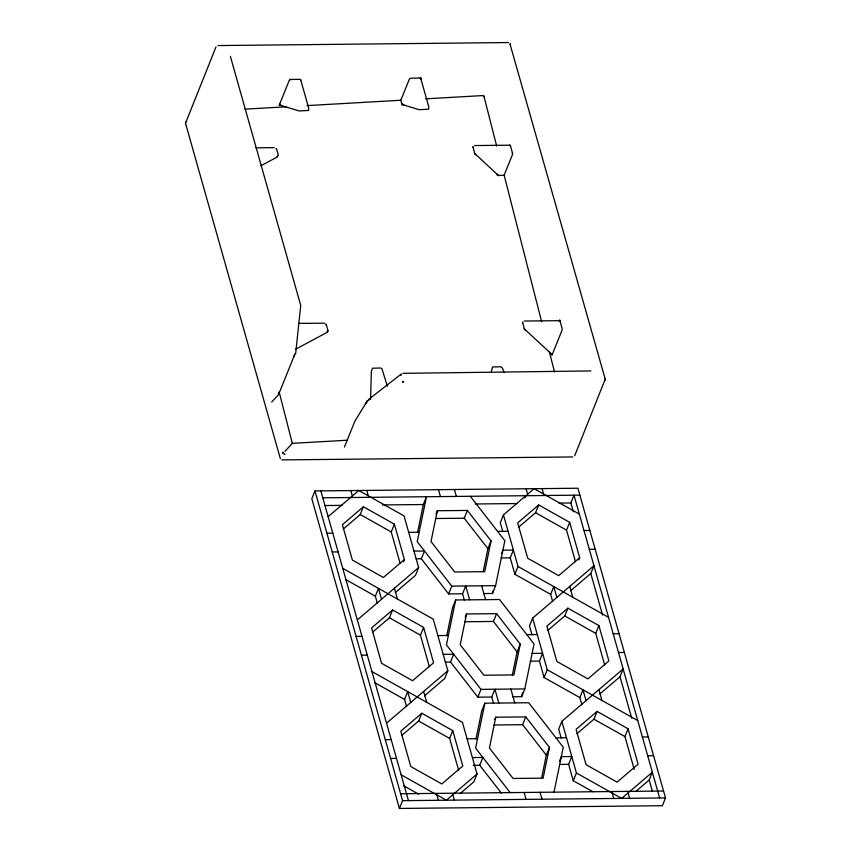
<?xml version="1.0" encoding="UTF-8"?>
<svg xmlns="http://www.w3.org/2000/svg" width="851" height="851" viewBox="0 0 851 851"><rect width="100%" height="100%" fill="white"/><g stroke="black" fill="none" stroke-linecap="round" stroke-linejoin="round"><path stroke-width="1.28" d="M279.085 391.928L278.458 394.726L271.714 402.012M370.61 399.204L371.334 371.632L372.483 368.238L380.705 367.994L381.886 368.621L387.375 386.269M491.378 371.419L492.569 366.994L500.952 366.76L502.601 368.355L503.866 372.27M417.586 532.418L423.341 504.526L426.479 496.729L417.213 541.661L451.775 586.137L495.59 585.679L504.866 540.757L470.305 496.282M437.361 510.738L431.01 541.523L454.689 571.989L484.708 571.681L491.059 540.896L467.39 510.43L437.361 510.738L436.02 514.078M446.786 635.644L452.53 607.763L455.679 599.966L499.505 599.519L534.066 643.994L524.79 688.916L521.652 696.703L512.77 696.799M455.679 599.966L446.413 644.898L480.975 689.374L524.79 688.916M466.561 613.975L460.21 644.76L483.889 675.226L513.908 674.917L520.259 644.133L496.59 613.667L466.561 613.975L465.22 617.315M483.155 571.776L487.921 548.682L491.059 540.896M483.57 593.562L492.452 593.477L492.974 590.934M475.986 738.881L481.73 710.989L484.879 703.203L528.705 702.745L563.266 747.221L553.99 792.153M484.879 703.203L475.613 748.135L510.164 792.611M495.761 717.212L489.41 747.986L513.089 778.463L543.108 778.144L549.459 747.369L525.79 716.904L495.761 717.212L494.867 719.435M512.355 675.003L517.121 651.919L520.259 644.133M521.652 696.703L522.429 692.905M541.555 778.24L546.31 755.156L549.459 747.369M216.026 46.826L185.497 123.257L280.33 458.593M230.355 56.283L300.733 305.466L295.605 353.91M574.723 455.689L605.231 379.174L509.94 43.784M605.146 380.397L605.178 378.95M281.085 105.375L279.149 105.396L289.117 80.728A2.053 1.213 -15.8 0 1 291.053 79.462L299.329 79.324A2.053 1.213 -15.8 0 1 300.807 80.271M185.603 122.129L185.571 123.576M551.895 355.367L561.862 330.699A2.053 0.691 89.4 0 0 561.937 327.805L559.681 319.827M278.756 394.098L294.499 355.08A28.54 25.253 -43.2 0 0 295.084 353.452M404.034 104.992L402.034 104.992L400.821 100.248L409.214 79.483A2.053 1.213 -15.8 0 1 411.671 78.164L421.362 78.058M314.966 490.953L311.817 498.739L399.417 808.45L662.365 805.727L665.514 797.93L577.914 488.229L314.966 490.953L402.566 800.663L399.417 808.45M343.24 529.077L360.239 514.547L363.388 506.76L394.385 524.163L404.395 559.533L403.491 561.756M541.661 321.763L504.143 175.21L512.228 155.212A2.053 0.691 89.4 0 0 512.398 152.776L510.494 145.936A2.053 0.691 89.4 0 0 509.515 145.638M400.172 563.532L391.237 531.96L394.385 524.163M377.387 603.412L375.344 596.189L378.482 588.403L381.556 599.232M372.44 632.314L389.439 617.783L392.588 609.986L423.585 627.4L433.595 662.769L412.586 680.715L381.588 663.301L371.589 627.942L392.588 609.986M469.624 599.827L465.71 585.988L462.572 593.785L448.626 593.924L421.319 558.788L424.468 551.001L414.001 551.108M328.135 516.706L358.792 490.495L404.044 515.919L418.639 567.532L415.49 575.319L395.311 592.573M487.921 548.682L464.242 518.216L467.39 510.43M429.372 666.769L420.437 635.186L423.585 627.4M406.587 706.649L404.544 699.426L407.682 691.64L410.756 702.469M448.626 593.924L451.775 586.137M401.64 735.551L418.639 721.02L421.788 713.223L452.785 730.637L462.784 765.996L441.786 783.952L410.788 766.538L400.789 731.179L421.788 713.223M579.34 514.1L534.088 488.676L503.441 514.887L500.292 522.674L502.792 531.513M498.824 703.064L494.91 689.225L491.772 697.022L477.826 697.16L450.519 662.025L453.668 654.238L443.201 654.345M342.73 568.319L433.244 619.145L447.839 670.769L444.69 678.555L424.511 695.81M501.569 553.522L502.92 550.182L513.387 550.076L510.249 557.862L514.887 574.287L550.64 594.37L552.682 601.593M524.982 497.931L525.875 495.707M492.452 593.477L495.59 585.679M518.536 527.258L535.545 512.727L538.694 504.941L569.691 522.344L579.691 557.713L578.797 559.937M517.121 651.919L493.442 621.453L496.59 613.667M514.887 574.287L518.036 566.5L503.441 514.887M458.572 769.995L449.636 738.423L452.785 730.637M477.826 697.16L480.975 689.374M573.351 511.813L570.851 502.994L574 495.208L659.642 797.993M575.478 561.713L566.543 530.141L569.691 522.344M570.617 590.754L590.796 573.5L593.945 565.713L532.641 618.124L529.492 625.91L531.992 634.75M501.399 793.164L479.719 765.262L482.868 757.475L472.401 757.581M371.93 671.556L462.444 722.382L477.039 774.006L473.89 781.792L460.231 793.472M550.64 594.37L553.788 586.584L556.852 597.423M581.882 704.83L579.839 697.607L544.087 677.524L539.438 661.099L542.587 653.313L532.12 653.419M547.736 630.495L564.745 615.964L567.883 608.167L598.891 625.581L608.89 660.95L587.892 678.896L556.894 661.482L546.885 626.123L567.883 608.167M546.31 755.156L522.642 724.69L525.79 716.904M544.087 677.524L547.236 669.737L532.641 618.124M604.678 664.95L595.743 633.378L598.891 625.581M599.817 693.99L619.996 676.736L623.145 668.95L561.83 721.35L558.692 729.147L561.192 737.987M579.839 697.607L582.988 689.821L586.052 700.65M559.522 761.113L561.32 756.656L571.787 756.55L568.638 764.336L573.287 780.761L592.711 791.664M576.935 733.732L593.945 719.201L597.083 711.404L628.091 728.818L638.09 764.177L617.092 782.133L586.084 764.719L576.084 729.36L597.083 711.404M573.287 780.761L576.435 772.974L561.83 721.35M634.229 769.442L624.942 736.604L628.091 728.818M635.537 791.653L649.196 779.973L652.345 772.187L621.687 798.387L576.435 772.974M293.872 356.516L294.499 355.08M366.59 402.608L365.632 403.831L367.558 400.513L354.963 421.022L344.421 447.083M590.817 370.94L402.874 373.334M552.427 353.952L551.767 354.324L524.269 328.837L525.195 330.284M284.883 451.434L292.319 443.36L347.442 440.201M276.128 149.329L276.171 148.702M277.937 155.712L277.256 156.85L277.394 156.052M325.763 324.816L325.561 324.125M363.388 506.76L342.389 524.705L352.388 560.064L383.386 577.478L404.395 559.533M357.335 619.943L418.639 567.532M538.694 504.941L517.685 522.886L527.694 558.245L558.692 575.659L579.691 557.713M386.535 723.169L447.839 670.769M477.039 774.006L446.392 800.206L401.129 774.793M368.44 399.555L401.108 374.174M367.238 401.14L370.111 398.981M260.895 165.764L276.905 157.18M295.659 349.208L326.539 332.667M504.143 175.21L497.516 175.583L496.995 173.934M244.96 109.162L285.904 106.822M307.041 105.609L400.821 100.248M425.702 98.833L481.772 95.631A2.053 1.606 18.6 0 1 483.996 96.748L483.751 95.514M217.984 45.56L508.536 42.55M255.896 147.829L274.267 147.638M474.581 145.553L510.015 145.191M298.967 323.38L324.561 323.189M524.216 321.04L559.66 320.678M572.766 456.955L281.713 459.902M322.795 497.814L579.871 495.144M324.933 505.547L342.134 505.366M382.322 504.951L423.341 504.526M475.103 503.983L517.44 503.547M558.947 503.111L570.851 502.994M435.521 518.514L464.242 518.216M326.912 533.183L332.784 533.13M408.693 532.343L419.16 532.226M497.612 531.418L508.079 531.311M583.988 530.524L589.86 530.46M332.22 551.959L338.092 551.895M589.296 549.289L595.168 549.225M416.086 558.841L421.319 558.788M501.079 557.958L510.249 557.862M464.72 621.751L493.442 621.453M356.112 636.42L361.983 636.357M437.882 635.569L448.36 635.463M526.812 634.655L537.279 634.548M613.188 633.761L619.06 633.697M361.42 655.196L367.292 655.132M618.496 652.526L624.368 652.462M445.286 662.078L450.519 662.025M530.279 661.195L539.438 661.099M493.92 724.988L522.642 724.69M385.312 739.657L391.183 739.593M467.082 738.806L477.56 738.7M556.011 737.891L566.479 737.774M642.388 736.987L648.26 736.934M390.62 758.432L396.492 758.369M647.696 755.762L653.568 755.699M473.177 765.326L479.719 765.262M559.479 764.432L568.638 764.336M400.608 793.749L663.557 791.015M402.566 800.663L665.514 797.93M289.638 79.43L291.053 79.462M499.431 175.423L497.601 174.742L474.635 153.361L475.56 154.797M535.545 512.727L566.543 530.141M518.036 566.5L608.539 617.337M564.745 615.964L595.743 633.378M360.239 514.547L391.237 531.96M547.236 669.737L637.739 720.563M345.357 579.35L375.344 596.189M593.945 719.201L624.942 736.604M389.439 617.783L420.437 635.186M374.557 682.587L404.544 699.426M418.639 721.02L449.636 738.423M403.693 785.792L418.543 794.132M551.767 354.324L551.437 353.771M472.89 147.287L472.986 146.606L474.698 153.669M522.525 322.774L522.62 322.093L524.333 329.156M401.672 103.343L403.502 104.918L419.171 109.694L428.649 109.205L428.766 106.769L420.83 78.718M510.238 44.167L510.43 43.933M512.398 152.776L512.749 153.914M590.796 573.5L602.551 615.05M619.996 676.736L631.75 718.287M649.196 779.973L652.398 791.313M542.055 488.602L543.587 494.016M569.723 586.413L572.787 597.253M598.923 689.65L601.987 700.49M628.123 792.887L629.655 798.302M526.12 488.761L527.652 494.186M612.188 793.047L613.72 798.472M454.413 489.506L456.359 496.42M481.655 585.828L485.559 599.657M510.855 689.065L514.759 702.894M540.055 792.302L542.002 799.217M438.467 489.676L440.424 496.59M524.11 792.462L526.067 799.376M462.572 593.785L464.348 600.072M491.772 697.022L493.548 703.309M300.743 79.962L308.679 108.013L308.551 110.449L299.073 110.938L280.607 105.311L279.766 104.035M276.522 148.744L278.33 155.127M326.156 324.231L327.965 330.613M366.76 490.421L368.292 495.835M394.428 588.232L397.491 599.072M423.628 691.469L426.691 702.309M452.828 794.706L454.36 800.121M350.825 490.58L352.357 496.005M436.882 794.866L438.414 800.291M320.838 490.889L408.437 800.6M484.176 97.174L496.665 145.978M549.235 351.335L554.501 371.908M279.585 393.609L292.319 443.36M419.905 78.122A2.053 1.213 -15.8 0 1 420.83 79.356M559.15 321.125A2.053 0.691 89.4 0 1 559.99 321.05M283.032 452.86C282.511 454.764 282.628 450.764 283.032 452.86M403.097 381.471C404.416 381.152 402.842 383.439 402.566 381.695L403.097 381.471M327.912 331.103L326.89 332.337L327.912 331.103M400.842 374.514C400.257 376.44 402.597 373.472 400.842 374.514M284.851 454.243L284.298 454.274L284.851 454.243"/></g></svg>
